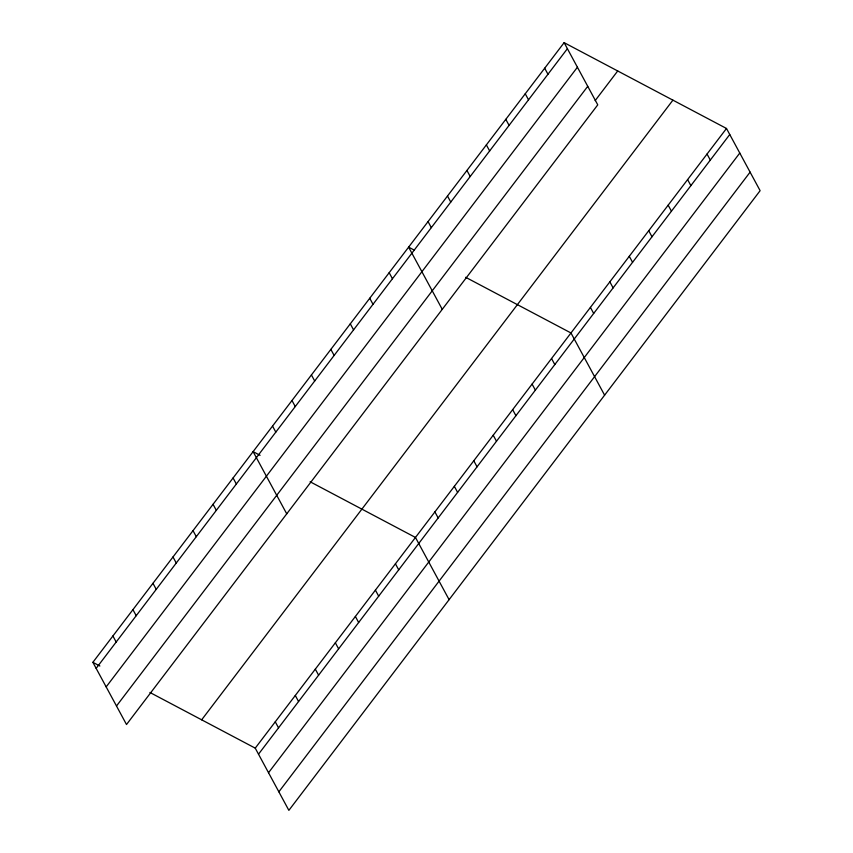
<?xml version="1.0" encoding="UTF-8"?>
<svg xmlns="http://www.w3.org/2000/svg" width="853" height="853" viewBox="0 0 853 853"><rect width="100%" height="100%" fill="white"/><g stroke="black" fill="none" stroke-linecap="round" stroke-linejoin="round"><path stroke-width="1.28" d="M564.132 42.65L597.761 104.855L126.511 724.528L92.881 662.323L564.132 42.65L726.489 128.472L760.119 190.677L288.868 810.35L255.239 748.145L149.915 692.465M96.154 668.368L567.394 48.696M106.167 686.9L577.417 67.227M116.498 705.996L587.738 86.324M595.159 100.622L617.711 70.97M201.66 719.825L672.91 100.153M255.239 748.145L726.489 128.472M258.512 754.191L729.752 134.518M268.524 772.722L739.775 153.05M278.856 791.819L750.096 172.146M414.441 250.217L408.619 247.146L442.249 309.34M465.642 277.289L570.977 332.969L604.606 395.174M260.09 455.331L253.106 451.632L286.736 513.837M310.129 481.774L415.464 537.454L449.094 599.659M92.881 662.323L99.876 666.012M707.041 154.041L710.314 160.087M687.603 179.599L690.877 185.645M668.166 205.157L671.439 211.203M648.728 230.726L652.001 236.771M544.694 68.208L547.957 74.254M629.29 256.284L632.563 262.329M525.245 93.777L528.519 99.822M609.852 281.842L613.115 287.887M505.808 119.335L509.081 125.38M590.415 307.411L593.677 313.446M486.37 144.893L489.643 150.938M466.932 170.461L470.206 176.507M551.539 358.527L554.802 364.572M447.494 196.019L450.768 202.065M532.091 384.085L535.364 390.13M428.057 221.577L431.319 227.623M512.653 409.653L515.926 415.699M493.215 435.211L496.489 441.257M389.181 272.704L392.444 278.75M473.778 460.769L477.051 466.815M369.744 298.262L373.006 304.308M454.34 486.338L457.613 492.384M350.295 323.831L353.568 329.866M434.902 511.896L438.165 517.942M330.857 349.389L334.131 355.434M311.42 374.947L314.693 380.992M395.429 563.79L398.703 569.836M291.982 400.505L295.255 406.55M375.405 590.127L378.679 596.172M272.544 426.073L275.818 432.119M355.381 616.463L358.644 622.509M335.346 642.799L338.62 648.845M233.082 477.968L236.345 484.014M315.322 669.136L318.596 675.181M213.047 504.304L216.321 510.35M295.298 695.472L298.561 701.518M193.023 530.641L196.286 536.686M275.263 721.809L278.536 727.854M172.999 556.977L176.262 563.023M152.964 583.313L156.238 589.359M132.94 609.65L136.203 615.695M112.905 635.986L116.179 642.032"/></g></svg>
